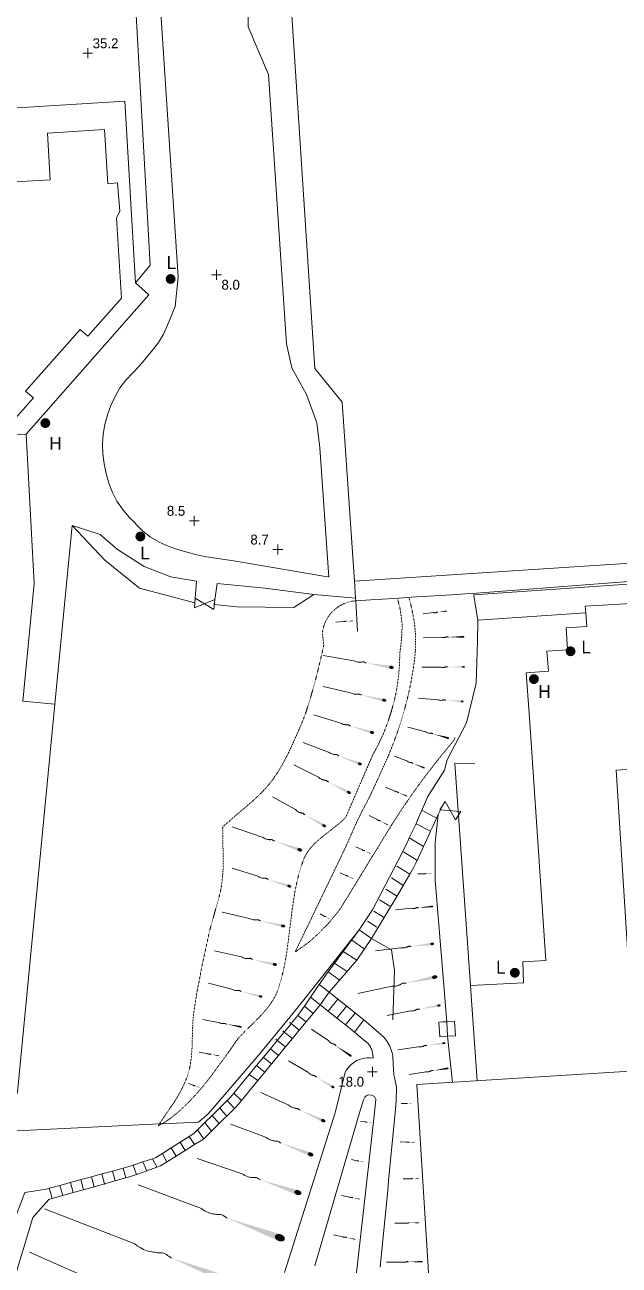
# Model space of a CAD drawing. Header units: millimetres. Extents: x 833924389 to 835767163, y 817400000 to 818811854.
# Drawn here: x 835443568 to 835503662, y 818084582 to 818209986 of the extents above; entities that cross this region are included whole.
import ezdxf
from ezdxf.enums import TextEntityAlignment as Align

# ---------------------------------------------------------------- set-up
doc = ezdxf.new("R2010")
doc.units = ezdxf.units.MM
doc.header["$LTSCALE"] = 10
doc.header["$MEASUREMENT"] = 0
doc.linetypes.add('11nw24d$1$DGN Style 5', pattern=[1.174922, 0.503538, -0.671384])
doc.layers.add('01_Base_Plan', color=5, linetype='Continuous', lineweight=5)
doc.styles.add('11nw24d$0$Style-WORKING', font='WORKING.shx')
doc.styles.add('11nw24d$1$Style-ENGINEERING', font='ENGINEERING.shx')

# ---------------------------------------------------------------- blocks, each defined once
blk = doc.blocks.new('11nw24d$0$SPOTHT')
at = {"layer": '01_Base_Plan', "linetype": 'Continuous', "lineweight": 13}
for p, q in [((-0.5, 0), (0.5, 0)), ((0, -0.5), (0, 0.5))]:
    blk.add_line(p, q, dxfattribs=at)
blk = doc.blocks.new('11nw24d$0$UTILP')
at = {"layer": '01_Base_Plan', "linetype": 'Continuous', "lineweight": 13}
h = blk.add_hatch(color=256, dxfattribs=at)
edge = h.paths.add_edge_path()
edge.add_arc((0, 0), 0.5, 0, 360)

msp = doc.modelspace()

# ---------------------------------------------------------------- hatches: boundary and pattern name
at = {"layer": '01_Base_Plan', "linetype": 'Continuous'}
h = msp.add_hatch(color=256, dxfattribs=at)
edge = h.paths.add_edge_path()
edge.add_arc((835445645, 818169721), 500, 0, 360)
h = msp.add_hatch(color=256, dxfattribs=at)
edge = h.paths.add_edge_path()
edge.add_ellipse((835486197, 818150699), major_axis=(-79.7, -9), ratio=0.6833333, start_angle=0, end_angle=360)
h = msp.add_hatch(color=256, dxfattribs=at)
edge = h.paths.add_edge_path()
edge.add_ellipse((835476729, 818149721), major_axis=(-58.3, -3.9), ratio=0.6833333, start_angle=0, end_angle=360)
h = msp.add_hatch(color=256, dxfattribs=at)
edge = h.paths.add_edge_path()
edge.add_ellipse((835487882, 818148106), major_axis=(-136, -2), ratio=0.6833333, start_angle=0, end_angle=360)
h = msp.add_hatch(color=256, dxfattribs=at)
edge = h.paths.add_edge_path()
edge.add_ellipse((835480636, 818145021), major_axis=(-234, 41), ratio=0.6833333, start_angle=0, end_angle=360)
h = msp.add_hatch(color=256, dxfattribs=at)
edge = h.paths.add_edge_path()
edge.add_ellipse((835487919, 818145074), major_axis=(-143, -2), ratio=0.6833333, start_angle=0, end_angle=360)
h = msp.add_hatch(color=256, dxfattribs=at)
edge = h.paths.add_edge_path()
edge.add_arc((835495043, 818143838), 500, 0, 360)
h = msp.add_hatch(color=256, dxfattribs=at)
edge = h.paths.add_edge_path()
edge.add_ellipse((835479901, 818141698), major_axis=(-210, 47), ratio=0.6833333, start_angle=0, end_angle=360)
h = msp.add_hatch(color=256, dxfattribs=at)
edge = h.paths.add_edge_path()
edge.add_ellipse((835487788, 818141574), major_axis=(-150, 11), ratio=0.6833333, start_angle=0, end_angle=360)
h = msp.add_hatch(color=256, dxfattribs=at)
edge = h.paths.add_edge_path()
edge.add_ellipse((835478672, 818138439), major_axis=(-200, 61), ratio=0.6833333, start_angle=0, end_angle=360)
h = msp.add_hatch(color=256, dxfattribs=at)
edge = h.paths.add_edge_path()
edge.add_ellipse((835486331, 818137887), major_axis=(-137, 37), ratio=0.6833333, start_angle=0, end_angle=360)
h = msp.add_hatch(color=256, dxfattribs=at)
edge = h.paths.add_edge_path()
edge.add_ellipse((835477440, 818135267), major_axis=(-195, 73), ratio=0.6833333, start_angle=0, end_angle=360)
h = msp.add_hatch(color=256, dxfattribs=at)
edge = h.paths.add_edge_path()
edge.add_ellipse((835483902, 818134880), major_axis=(-101, 40), ratio=0.6833333, start_angle=0, end_angle=360)
h = msp.add_hatch(color=256, dxfattribs=at)
edge = h.paths.add_edge_path()
edge.add_ellipse((835476339, 818132370), major_axis=(-189, 95), ratio=0.6833333, start_angle=0, end_angle=360)
h = msp.add_hatch(color=256, dxfattribs=at)
edge = h.paths.add_edge_path()
edge.add_ellipse((835482164, 818132019), major_axis=(-72.1, 30.7), ratio=0.6833333, start_angle=0, end_angle=360)
h = msp.add_hatch(color=256, dxfattribs=at)
edge = h.paths.add_edge_path()
edge.add_ellipse((835473830, 818129014), major_axis=(-178, 100), ratio=0.6833333, start_angle=0, end_angle=360)
h = msp.add_hatch(color=256, dxfattribs=at)
edge = h.paths.add_edge_path()
edge.add_ellipse((835480225, 818129122), major_axis=(-62.5, 31.2), ratio=0.6833333, start_angle=0, end_angle=360)
h = msp.add_hatch(color=256, dxfattribs=at)
edge = h.paths.add_edge_path()
edge.add_ellipse((835471360, 818126577), major_axis=(-232, 79), ratio=0.6833333, start_angle=0, end_angle=360)
h = msp.add_hatch(color=256, dxfattribs=at)
edge = h.paths.add_edge_path()
edge.add_ellipse((835478497, 818126205), major_axis=(-49.1, 23), ratio=0.6833333, start_angle=0, end_angle=360)
h = msp.add_hatch(color=256, dxfattribs=at)
edge = h.paths.add_edge_path()
edge.add_ellipse((835484637, 818124181), major_axis=(-44.9, -1.5), ratio=0.6833333, start_angle=0, end_angle=360)
h = msp.add_hatch(color=256, dxfattribs=at)
edge = h.paths.add_edge_path()
edge.add_ellipse((835470307, 818122902), major_axis=(-196, 62), ratio=0.6833333, start_angle=0, end_angle=360)
h = msp.add_hatch(color=256, dxfattribs=at)
edge = h.paths.add_edge_path()
edge.add_ellipse((835476750, 818123671), major_axis=(-43.7, 20), ratio=0.6833333, start_angle=0, end_angle=360)
h = msp.add_hatch(color=256, dxfattribs=at)
edge = h.paths.add_edge_path()
edge.add_ellipse((835484737, 818120843), major_axis=(-125, -11), ratio=0.6833333, start_angle=0, end_angle=360)
h = msp.add_hatch(color=256, dxfattribs=at)
edge = h.paths.add_edge_path()
edge.add_ellipse((835469685, 818118877), major_axis=(-210, 47), ratio=0.6833333, start_angle=0, end_angle=360)
h = msp.add_hatch(color=256, dxfattribs=at)
edge = h.paths.add_edge_path()
edge.add_ellipse((835474373, 818119600), major_axis=(-32.5, 17.5), ratio=0.6833333, start_angle=0, end_angle=360)
h = msp.add_hatch(color=256, dxfattribs=at)
edge = h.paths.add_edge_path()
edge.add_ellipse((835484759, 818117066), major_axis=(-195, -24), ratio=0.6833333, start_angle=0, end_angle=360)
h = msp.add_hatch(color=256, dxfattribs=at)
edge = h.paths.add_edge_path()
edge.add_ellipse((835468847, 818114985), major_axis=(-207, 47), ratio=0.6833333, start_angle=0, end_angle=360)
h = msp.add_hatch(color=256, dxfattribs=at)
edge = h.paths.add_edge_path()
edge.add_ellipse((835485004, 818113709), major_axis=(-263, -56), ratio=0.6833333, start_angle=0, end_angle=360)
h = msp.add_hatch(color=256, dxfattribs=at)
edge = h.paths.add_edge_path()
edge.add_ellipse((835467415, 818111755), major_axis=(-179, 46), ratio=0.6833333, start_angle=0, end_angle=360)
h = msp.add_hatch(color=256, dxfattribs=at)
edge = h.paths.add_edge_path()
edge.add_ellipse((835485440, 818110842), major_axis=(-178, -34), ratio=0.6833333, start_angle=0, end_angle=360)
h = msp.add_hatch(color=256, dxfattribs=at)
edge = h.paths.add_edge_path()
edge.add_ellipse((835465386, 818108683), major_axis=(-130, 25), ratio=0.6833333, start_angle=0, end_angle=360)
h = msp.add_hatch(color=256, dxfattribs=at)
edge = h.paths.add_edge_path()
edge.add_ellipse((835485939, 818107031), major_axis=(-158, -23), ratio=0.6833333, start_angle=0, end_angle=360)
h = msp.add_hatch(color=256, dxfattribs=at)
edge = h.paths.add_edge_path()
edge.add_ellipse((835463141, 818105761), major_axis=(-66.5, 12.1), ratio=0.6833333, start_angle=0, end_angle=360)
h = msp.add_hatch(color=256, dxfattribs=at)
edge = h.paths.add_edge_path()
edge.add_ellipse((835476471, 818105785), major_axis=(-133, 90), ratio=0.6833333, start_angle=0, end_angle=360)
h = msp.add_hatch(color=256, dxfattribs=at)
edge = h.paths.add_edge_path()
edge.add_ellipse((835486298, 818104476), major_axis=(-131, -21), ratio=0.6833333, start_angle=0, end_angle=360)
h = msp.add_hatch(color=256, dxfattribs=at)
edge = h.paths.add_edge_path()
edge.add_ellipse((835461170, 818102563), major_axis=(-35.6, 13), ratio=0.6833333, start_angle=0, end_angle=360)
h = msp.add_hatch(color=256, dxfattribs=at)
edge = h.paths.add_edge_path()
edge.add_ellipse((835474706, 818102597), major_axis=(-152, 90), ratio=0.6833333, start_angle=0, end_angle=360)
h = msp.add_hatch(color=256, dxfattribs=at)
edge = h.paths.add_edge_path()
edge.add_ellipse((835482652, 818100938), major_axis=(-35.1, 0), ratio=0.6833333, start_angle=0, end_angle=360)
h = msp.add_hatch(color=256, dxfattribs=at)
edge = h.paths.add_edge_path()
edge.add_ellipse((835473733, 818099189), major_axis=(-214, 97), ratio=0.6833333, start_angle=0, end_angle=360)
h = msp.add_hatch(color=256, dxfattribs=at)
edge = h.paths.add_edge_path()
edge.add_ellipse((835478589, 818099003), major_axis=(-36.2, 3.5), ratio=0.6833333, start_angle=0, end_angle=360)
h = msp.add_hatch(color=256, dxfattribs=at)
edge = h.paths.add_edge_path()
edge.add_ellipse((835482951, 818097002), major_axis=(-48.9, 1.7), ratio=0.6833333, start_angle=0, end_angle=360)
h = msp.add_hatch(color=256, dxfattribs=at)
edge = h.paths.add_edge_path()
edge.add_ellipse((835472459, 818095781), major_axis=(-273, 104), ratio=0.6833333, start_angle=0, end_angle=360)
h = msp.add_hatch(color=256, dxfattribs=at)
edge = h.paths.add_edge_path()
edge.add_ellipse((835477773, 818095009), major_axis=(-39.5, 8.6), ratio=0.6833333, start_angle=0, end_angle=360)
h = msp.add_hatch(color=256, dxfattribs=at)
edge = h.paths.add_edge_path()
edge.add_ellipse((835483364, 818093333), major_axis=(-52.3, -0.5), ratio=0.6833333, start_angle=0, end_angle=360)
h = msp.add_hatch(color=256, dxfattribs=at)
edge = h.paths.add_edge_path()
edge.add_ellipse((835471173, 818091922), major_axis=(-345, 117), ratio=0.6833333, start_angle=0, end_angle=360)
h = msp.add_hatch(color=256, dxfattribs=at)
edge = h.paths.add_edge_path()
edge.add_ellipse((835477377, 818091262), major_axis=(-60.4, 12.4), ratio=0.6833333, start_angle=0, end_angle=360)
h = msp.add_hatch(color=256, dxfattribs=at)
edge = h.paths.add_edge_path()
edge.add_ellipse((835483356, 818088873), major_axis=(-81.1, -1.8), ratio=0.6833333, start_angle=0, end_angle=360)
h = msp.add_hatch(color=256, dxfattribs=at)
edge = h.paths.add_edge_path()
edge.add_ellipse((835469361, 818087357), major_axis=(-487, 181), ratio=0.6833333, start_angle=0, end_angle=360)
h = msp.add_hatch(color=256, dxfattribs=at)
edge = h.paths.add_edge_path()
edge.add_ellipse((835476927, 818087203), major_axis=(-72.9, 15.6), ratio=0.6833333, start_angle=0, end_angle=360)
h = msp.add_hatch(color=256, dxfattribs=at)
edge = h.paths.add_edge_path()
edge.add_ellipse((835483692, 818084936), major_axis=(-120, -2), ratio=0.6833333, start_angle=0, end_angle=360)

# ---------------------------------------------------------------- linework, layer by layer
for p, q in [((835446602, 818141289), (835448371, 818159380)), ((835522444, 818155036), (835488810, 818152505)), ((835477020, 818151750), (835477211, 818148650)), ((835484900, 818150553), (835483851, 818150434)), ((835489369, 818149785), (835500277, 818150530)), ((835475781, 818149658), (835475014, 818149607)), ((835485664, 818148069), (835483870, 818148039)), ((835476820, 818145691), (835473735, 818146231)), ((835485589, 818145050), (835483705, 818145029)), ((835476486, 818142463), (835473725, 818143080)), ((835485339, 818141754), (835483359, 818141899)), ((835475414, 818139428), (835472781, 818140227)), ((835484098, 818138494), (835482293, 818138984)), ((835474272, 818136459), (835471710, 818137421)), ((835473261, 818133921), (835470773, 818135175)), ((835482262, 818135532), (835480936, 818136059)), ((835480991, 818132519), (835480042, 818132922)), ((835470940, 818130637), (835468604, 818131949)), ((835485176, 818129771), (835483703, 818130573)), ((835467580, 818127866), (835464525, 818128907)), ((835479208, 818129631), (835478386, 818130042)), ((835483119, 818129220), (835484585, 818128458)), ((835482437, 818127772), (835483881, 818126916)), ((835477698, 818126580), (835477052, 818126883)), ((835481842, 818126373), (835483205, 818125514)), ((835467117, 818123914), (835464537, 818124731)), ((835476038, 818123996), (835475463, 818124260)), ((835483907, 818124156), (835483316, 818124136)), ((835480630, 818123747), (835481792, 818122990)), ((835479419, 818121526), (835480479, 818120869)), ((835480075, 818122586), (835481135, 818121930)), ((835466270, 818119642), (835463509, 818120259)), ((835478863, 818120364), (835479822, 818119759)), ((835482705, 818120662), (835481062, 818120516)), ((835473844, 818119884), (835473417, 818120115)), ((835478207, 818119355), (835479166, 818118749)), ((835477367, 818118496), (835478629, 818117605)), ((835465477, 818115750), (835462752, 818116367)), ((835476635, 818117441), (835477888, 818116561)), ((835481591, 818116676), (835479031, 818116360)), ((835476087, 818114310), (835474894, 818115132)), ((835477133, 818115435), (835475755, 818116286)), ((835474223, 818114252), (835475363, 818113429)), ((835464494, 818112497), (835462133, 818113097)), ((835473341, 818112969), (835474338, 818112186)), ((835480717, 818112797), (835477252, 818112058)), ((835473426, 818110895), (835472452, 818111676)), ((835474338, 818112186), (835473426, 818110895)), ((835475221, 818111475), (835474234, 818110256)), ((835471830, 818110772), (835472716, 818110034)), ((835473426, 818110895), (835474234, 818110256)), ((835474234, 818110256), (835474222, 818110241)), ((835474234, 818110256), (835475108, 818109565)), ((835476087, 818110773), (835475108, 818109565)), ((835482550, 818110288), (835480214, 818109840)), ((835463274, 818109088), (835461567, 818109415)), ((835471170, 818109812), (835472017, 818109185)), ((835475108, 818109565), (835475099, 818109554)), ((835475108, 818109565), (835475982, 818108873)), ((835475982, 818108873), (835475976, 818108866)), ((835476953, 818110072), (835475982, 818108873)), ((835474312, 818107251), (835472566, 818108435)), ((835468394, 818106455), (835469220, 818105792)), ((835483366, 818106661), (835481286, 818106362)), ((835462060, 818105958), (835461185, 818106117)), ((835467684, 818105572), (835468521, 818104943)), ((835472238, 818104063), (835470243, 818105248)), ((835478800, 818105510), (835478717, 818106087)), ((835464704, 818101980), (835466239, 818103846)), ((835484162, 818104139), (835482436, 818103867)), ((835460591, 818102775), (835460122, 818102946)), ((835465473, 818101245), (835467119, 818103242)), ((835464704, 818101980), (835465473, 818101245)), ((835470254, 818100767), (835467442, 818102043)), ((835464018, 818101223), (835464779, 818100440)), ((835482081, 818100938), (835481619, 818100938)), ((835462506, 818099723), (835463209, 818098893)), ((835468009, 818097481), (835464412, 818098854)), ((835477999, 818099060), (835477522, 818099105)), ((835460194, 818097600), (835460726, 818096768)), ((835458352, 818096434), (835458861, 818095604)), ((835459281, 818097023), (835459794, 818096186)), ((835482156, 818097030), (835481512, 818097053)), ((835465549, 818093825), (835461003, 818095362)), ((835477131, 818095148), (835476611, 818095261)), ((835452425, 818094101), (835452696, 818093110)), ((835453513, 818094398), (835453781, 818093416)), ((835455507, 818095023), (835455900, 818094124)), ((835447101, 818092649), (835447396, 818091616)), ((835449245, 818093234), (835449517, 818092214)), ((835461432, 818090312), (835455022, 818092699)), ((835482513, 818093326), (835481825, 818093320)), ((835446037, 818092358), (835446345, 818091319)), ((835476394, 818091465), (835475600, 818091629)), ((835454689, 818086741), (835445571, 818090281)), ((835482036, 818088845), (835480968, 818088822)), ((835475741, 818087458), (835474782, 818087663)), ((835451813, 818082473), (835444031, 818085913)), ((835481731, 818084904), (835480146, 818084879))]:
    msp.add_line(p, q, dxfattribs=at)
at = {"layer": '01_Base_Plan', "linetype": '11nw24d$1$DGN Style 5'}
msp.add_line((835481531, 818150840), (835481272, 818151928), dxfattribs=at)
at = {"layer": '01_Base_Plan', "linetype": 'Continuous', "flags": 128}
for points in [[(835474305, 818154148), (835473405, 818167220), (835473108, 818169754), (835472041, 818172597), (835470575, 818175291), (835470028, 818177745), (835468213, 818204955), (835466150, 818209773), (835466181, 818215331), (835466276, 818217831), (835466316, 818221110), (835466518, 818223538), (835467075, 818225462), (835467481, 818226384), (835467982, 818227261), (835468648, 818227983), (835469466, 818228579), (835470355, 818229056), (835471293, 818229373), (835472841, 818229703), (835477100, 818230000)], [(835476898, 818153740), (835522359, 818156689), (835524531, 818156830), (835521751, 818204172), (835521750, 818204189), (835545961, 818205789), (835544727, 818223656), (835544727, 818223666), (835541035, 818223425), (835541021, 818223467), (835540988, 818224032), (835540699, 818228881), (835539828, 818229561), (835538571, 818229478)], [(835476337, 818225402), (835474160, 818225260), (835473422, 818224430), (835473840, 818218990), (835470051, 818218740), (835472891, 818175250), (835475660, 818171830), (835476898, 818153740)], [(835400048, 818085563), (835400078, 818085561), (835437623, 818087938), (835438664, 818090775), (835442814, 818102087), (835446602, 818141289), (835443367, 818141593), (835444508, 818153486), (835443696, 818168612), (835456099, 818182696), (835454765, 818183895), (835456225, 818185669), (835454339, 818219443)], [(835474297, 818154166), (835473773, 818154247), (835464901, 818155759), (835461932, 818156210), (835460955, 818156412), (835459020, 818156949), (835458075, 818157283), (835457161, 818157675), (835456292, 818158176), (835455493, 818158792), (835454088, 818160226), (835453445, 818161007), (835452885, 818161832), (835452430, 818162710), (835452063, 818163648), (835451779, 818164622), (835451575, 818165604), (835451451, 818166594), (835451418, 818167606), (835451485, 818168614), (835451660, 818169590), (835451930, 818170554), (835452281, 818171504), (835452703, 818172422), (835453187, 818173289), (835453792, 818174074), (835455182, 818175536), (835456471, 818177075), (835457075, 818177873), (835457592, 818178721), (835458010, 818179626), (835458754, 818181491), (835459069, 818184475), (835457320, 818211189)], [(835437342, 818201252), (835453688, 818202250), (835454765, 818183895), (835456099, 818182696), (835443696, 818168612), (835427570, 818167674)], [(835441582, 818169026), (835444434, 818172285), (835443647, 818172945), (835449155, 818179183), (835449923, 818178502), (835453336, 818182361), (835452835, 818190450), (835453173, 818191158), (835452940, 818193996), (835451975, 818193893), (835451608, 818199389), (835445847, 818199018)], [(835445847, 818199018), (835446147, 818194314), (835441446, 818194036)], [(835541808, 818170781), (835542128, 818161521), (835544813, 818161614), (835544821, 818161385), (835545083, 818153808), (835500229, 818151206), (835500277, 818150530)], [(835448371, 818159380), (835451660, 818155866), (835455159, 818153029), (835460750, 818151536)], [(835448371, 818159380), (835451198, 818158453), (835452947, 818156953), (835455622, 818155204), (835458346, 818154179), (835460918, 818153739), (835460750, 818151536)], [(835488960, 818152277), (835488956, 818152353), (835522491, 818154674)], [(835462729, 818151373), (835463015, 818153510), (835467834, 818153015), (835472773, 818152391)], [(835476892, 818153767), (835476985, 818152020), (835476985, 818152018), (835477020, 818151750), (835478551, 818151848), (835479729, 818151923), (835481430, 818152032), (835482623, 818152108), (835486699, 818152369), (835488121, 818152460), (835488810, 818152505)], [(835462729, 818151373), (835464998, 818151134), (835470764, 818151064), (835472773, 818152391), (835476985, 818152018), (835476987, 818152018)], [(835483119, 818129220), (835483274, 818129580), (835484308, 818131965), (835485985, 818134640), (835486283, 818135670), (835488217, 818139417), (835489198, 818143425), (835489346, 818147625), (835489383, 818149753), (835488960, 818152277)], [(835485325, 818150601), (835485308, 818150603), (835485292, 818150605), (835485276, 818150607), (835485259, 818150608), (835485243, 818150610), (835485227, 818150610), (835485211, 818150605), (835485196, 818150597), (835485181, 818150589), (835485165, 818150583), (835485150, 818150577), (835485134, 818150572), (835485119, 818150566), (835485103, 818150561), (835485088, 818150555), (835485051, 818150546), (835485011, 818150543), (835484971, 818150543), (835484932, 818150547), (835484900, 818150553)], [(835488596, 818112847), (835488630, 818112849), (835493972, 818113116), (835493918, 818115266), (835496230, 818115374), (835494580, 818139920), (835494258, 818144459), (835496520, 818144627), (835496352, 818146658), (835498434, 818146799), (835498293, 818149033), (835500375, 818149148), (835500277, 818150530)], [(835476092, 818149679), (835476080, 818149681), (835476068, 818149683), (835476056, 818149685), (835476044, 818149687), (835476033, 818149688), (835476021, 818149688), (835476009, 818149685), (835475998, 818149681), (835475987, 818149675), (835475975, 818149671), (835475964, 818149667), (835475952, 818149664), (835475941, 818149660), (835475929, 818149657), (835475918, 818149654), (835475891, 818149648), (835475862, 818149647), (835475832, 818149649), (835475805, 818149653), (835475781, 818149658)], [(835486390, 818148081), (835486363, 818148087), (835486336, 818148093), (835486308, 818148099), (835486281, 818148105), (835486254, 818148110), (835486226, 818148112), (835486199, 818148106), (835486172, 818148096), (835486145, 818148085), (835486118, 818148076), (835486091, 818148070), (835486064, 818148063), (835486036, 818148056), (835486009, 818148049), (835485982, 818148042), (835485919, 818148033), (835485851, 818148034), (835485782, 818148041), (835485718, 818148054), (835485664, 818148069)], [(835478070, 818145472), (835478025, 818145491), (835477980, 818145510), (835477935, 818145529), (835477890, 818145548), (835477845, 818145567), (835477799, 818145579), (835477750, 818145578), (835477701, 818145570), (835477651, 818145560), (835477601, 818145554), (835477552, 818145551), (835477504, 818145548), (835477455, 818145546), (835477406, 818145543), (835477357, 818145540), (835477246, 818145545), (835477129, 818145569), (835477014, 818145604), (835476908, 818145647), (835476820, 818145691)], [(835486352, 818145058), (835486324, 818145064), (835486295, 818145071), (835486266, 818145077), (835486237, 818145083), (835486209, 818145090), (835486180, 818145091), (835486152, 818145085), (835486123, 818145075), (835486095, 818145064), (835486066, 818145055), (835486037, 818145048), (835486009, 818145041), (835485980, 818145034), (835485952, 818145027), (835485923, 818145020), (835485857, 818145011), (835485785, 818145011), (835485713, 818145020), (835485646, 818145033), (835485589, 818145050)], [(835477605, 818142212), (835477565, 818142231), (835477525, 818142251), (835477485, 818142270), (835477446, 818142289), (835477406, 818142308), (835477364, 818142320), (835477321, 818142321), (835477275, 818142316), (835477230, 818142310), (835477185, 818142306), (835477141, 818142306), (835477097, 818142305), (835477053, 818142305), (835477008, 818142305), (835476964, 818142304), (835476864, 818142313), (835476760, 818142339), (835476657, 818142376), (835476564, 818142419), (835476486, 818142463)], [(835486142, 818141695), (835486112, 818141704), (835486082, 818141713), (835486053, 818141723), (835486023, 818141732), (835485994, 818141741), (835485964, 818141745), (835485933, 818141742), (835485902, 818141733), (835485871, 818141724), (835485841, 818141717), (835485810, 818141712), (835485779, 818141707), (835485749, 818141703), (835485718, 818141698), (835485688, 818141693), (835485617, 818141689), (835485542, 818141696), (835485467, 818141712), (835485398, 818141732), (835485339, 818141754)], [(835476482, 818139104), (835476445, 818139126), (835476407, 818139147), (835476370, 818139169), (835476333, 818139190), (835476296, 818139212), (835476257, 818139227), (835476214, 818139231), (835476170, 818139229), (835476125, 818139226), (835476082, 818139226), (835476039, 818139229), (835475996, 818139231), (835475953, 818139234), (835475910, 818139237), (835475867, 818139240), (835475771, 818139256), (835475671, 818139289), (835475575, 818139332), (835475487, 818139381), (835475414, 818139428)], [(835484830, 818138295), (835484804, 818138309), (835484778, 818138323), (835484752, 818138336), (835484727, 818138350), (835484701, 818138364), (835484674, 818138373), (835484645, 818138375), (835484615, 818138373), (835484585, 818138370), (835484555, 818138369), (835484526, 818138370), (835484497, 818138371), (835484468, 818138373), (835484438, 818138374), (835484409, 818138375), (835484344, 818138384), (835484275, 818138404), (835484209, 818138432), (835484148, 818138463), (835484098, 818138494)], [(835475309, 818136068), (835475274, 818136092), (835475238, 818136116), (835475203, 818136140), (835475167, 818136163), (835475132, 818136187), (835475094, 818136204), (835475052, 818136211), (835475008, 818136212), (835474964, 818136212), (835474920, 818136215), (835474878, 818136220), (835474836, 818136226), (835474793, 818136231), (835474751, 818136237), (835474709, 818136243), (835474614, 818136265), (835474517, 818136304), (835474424, 818136353), (835474340, 818136407), (835474272, 818136459)], [(835507613, 818137080), (835505465, 818136969), (835505633, 818134762), (835503348, 818134619), (835504547, 818116014), (835506707, 818116180), (835506848, 818113922), (835511063, 818114154), (835510051, 818131617), (835523277, 818132458)], [(835482799, 818135319), (835482781, 818135331), (835482763, 818135344), (835482744, 818135357), (835482726, 818135369), (835482708, 818135382), (835482688, 818135392), (835482666, 818135396), (835482643, 818135397), (835482620, 818135397), (835482598, 818135399), (835482576, 818135402), (835482554, 818135405), (835482532, 818135409), (835482510, 818135412), (835482488, 818135415), (835482439, 818135428), (835482388, 818135449), (835482340, 818135476), (835482297, 818135504), (835482262, 818135532)], [(835489051, 818135340), (835487039, 818135301), (835487379, 818130507), (835487412, 818130032), (835488630, 818112849), (835488701, 818111852), (835489313, 818103225)], [(835474270, 818133413), (835474236, 818133441), (835474203, 818133469), (835474170, 818133497), (835474136, 818133525), (835474103, 818133553), (835474066, 818133574), (835474025, 818133586), (835473980, 818133592), (835473935, 818133596), (835473892, 818133604), (835473849, 818133614), (835473807, 818133624), (835473765, 818133635), (835473722, 818133645), (835473680, 818133655), (835473587, 818133688), (835473493, 818133738), (835473404, 818133798), (835473325, 818133861), (835473261, 818133921)], [(835481375, 818132355), (835481362, 818132365), (835481349, 818132374), (835481336, 818132384), (835481323, 818132393), (835481310, 818132403), (835481296, 818132410), (835481280, 818132413), (835481264, 818132414), (835481247, 818132415), (835481231, 818132417), (835481215, 818132419), (835481199, 818132422), (835481183, 818132425), (835481167, 818132428), (835481152, 818132430), (835481116, 818132440), (835481081, 818132457), (835481046, 818132477), (835481016, 818132498), (835480991, 818132519)], [(835467119, 818103242), (835467819, 818104091), (835468521, 818104943), (835469220, 818105792), (835469920, 818106641), (835470619, 818107489), (835471319, 818108338), (835472017, 818109185), (835472716, 818110034), (835473426, 818110895), (835474234, 818110256), (835475108, 818109565), (835475982, 818108873), (835476900, 818108147), (835477831, 818109393), (835474338, 818112186), (835477133, 818115435), (835478629, 818117605), (835481287, 818122031), (835482493, 818124104), (835482902, 818124807), (835483132, 818125302), (835483771, 818126678), (835483881, 818126916), (835484215, 818127635), (835484341, 818127915), (835484585, 818128458), (835484806, 818128947), (835485176, 818129771), (835485343, 818130142), (835485789, 818131027)], [(835471887, 818130106), (835471856, 818130134), (835471825, 818130162), (835471794, 818130190), (835471764, 818130218), (835471733, 818130247), (835471699, 818130269), (835471659, 818130282), (835471617, 818130290), (835471574, 818130296), (835471532, 818130305), (835471492, 818130317), (835471452, 818130328), (835471411, 818130340), (835471371, 818130352), (835471331, 818130363), (835471243, 818130399), (835471155, 818130451), (835471072, 818130512), (835470999, 818130577), (835470940, 818130637)], [(835486801, 818103066), (835486307, 818107720), (835486221, 818109199), (835485061, 818123516), (835485055, 818127282), (835485343, 818130142), (835485345, 818130157)], [(835441357, 818098110), (835457175, 818098863), (835457429, 818098875), (835461142, 818099052), (835462089, 818099881), (835462767, 818100667), (835467268, 818105884), (835470677, 818110038), (835472166, 818111920), (835477367, 818118496), (835478725, 818120522), (835481287, 818125413), (835481673, 818126206), (835482319, 818127529), (835482437, 818127772), (835482874, 818128668), (835483119, 818129220)], [(835479542, 818129464), (835479530, 818129473), (835479519, 818129482), (835479508, 818129492), (835479497, 818129501), (835479486, 818129510), (835479474, 818129517), (835479461, 818129521), (835479446, 818129523), (835479431, 818129524), (835479417, 818129527), (835479403, 818129530), (835479389, 818129533), (835479375, 818129537), (835479361, 818129540), (835479347, 818129543), (835479316, 818129554), (835479285, 818129570), (835479256, 818129590), (835479230, 818129611), (835479208, 818129631)], [(835468819, 818127444), (835468776, 818127471), (835468733, 818127497), (835468690, 818127524), (835468648, 818127551), (835468605, 818127577), (835468560, 818127596), (835468510, 818127603), (835468458, 818127603), (835468406, 818127601), (835468354, 818127602), (835468304, 818127607), (835468254, 818127612), (835468204, 818127617), (835468154, 818127622), (835468104, 818127627), (835467992, 818127650), (835467876, 818127692), (835467764, 818127747), (835467664, 818127807), (835467580, 818127866)], [(835477960, 818126457), (835477951, 818126464), (835477942, 818126471), (835477933, 818126478), (835477925, 818126485), (835477916, 818126492), (835477906, 818126497), (835477896, 818126500), (835477884, 818126501), (835477873, 818126502), (835477861, 818126503), (835477851, 818126506), (835477840, 818126508), (835477829, 818126510), (835477818, 818126513), (835477807, 818126515), (835477783, 818126523), (835477759, 818126535), (835477735, 818126549), (835477715, 818126565), (835477698, 818126580)], [(835468162, 818123583), (835468126, 818123604), (835468089, 818123626), (835468053, 818123647), (835468017, 818123669), (835467980, 818123691), (835467942, 818123706), (835467900, 818123710), (835467857, 818123709), (835467813, 818123707), (835467770, 818123707), (835467728, 818123710), (835467686, 818123713), (835467644, 818123717), (835467601, 818123720), (835467559, 818123723), (835467465, 818123740), (835467367, 818123774), (835467273, 818123818), (835467187, 818123866), (835467117, 818123914)], [(835476271, 818123890), (835476264, 818123896), (835476256, 818123902), (835476248, 818123908), (835476240, 818123914), (835476232, 818123920), (835476224, 818123925), (835476214, 818123927), (835476204, 818123928), (835476194, 818123928), (835476184, 818123930), (835476174, 818123932), (835476165, 818123934), (835476155, 818123936), (835476145, 818123938), (835476136, 818123940), (835476114, 818123946), (835476093, 818123957), (835476072, 818123970), (835476053, 818123983), (835476038, 818123996)], [(835481186, 818124908), (835482493, 818124104), (835482498, 818124101)], [(835484146, 818124165), (835484137, 818124166), (835484128, 818124168), (835484119, 818124170), (835484110, 818124172), (835484101, 818124173), (835484092, 818124174), (835484083, 818124172), (835484074, 818124168), (835484065, 818124165), (835484056, 818124161), (835484048, 818124159), (835484039, 818124157), (835484030, 818124154), (835484021, 818124152), (835484012, 818124149), (835483991, 818124146), (835483969, 818124146), (835483946, 818124148), (835483925, 818124152), (835483907, 818124156)], [(835483371, 818120722), (835483345, 818120725), (835483320, 818120729), (835483294, 818120732), (835483269, 818120736), (835483243, 818120740), (835483218, 818120739), (835483194, 818120732), (835483170, 818120721), (835483145, 818120709), (835483121, 818120699), (835483097, 818120691), (835483072, 818120683), (835483048, 818120675), (835483023, 818120667), (835482999, 818120659), (835482942, 818120647), (835482879, 818120642), (835482816, 818120645), (835482756, 818120652), (835482705, 818120662)], [(835467389, 818119391), (835467349, 818119410), (835467309, 818119430), (835467269, 818119449), (835467230, 818119468), (835467190, 818119487), (835467148, 818119499), (835467105, 818119500), (835467059, 818119495), (835467014, 818119489), (835466969, 818119485), (835466925, 818119485), (835466881, 818119484), (835466837, 818119484), (835466792, 818119484), (835466748, 818119483), (835466648, 818119492), (835466544, 818119518), (835466441, 818119555), (835466348, 818119598), (835466270, 818119642)], [(835474018, 818119791), (835474012, 818119796), (835474006, 818119801), (835474001, 818119806), (835473995, 818119811), (835473989, 818119816), (835473983, 818119820), (835473976, 818119822), (835473968, 818119824), (835473960, 818119825), (835473953, 818119826), (835473945, 818119828), (835473938, 818119830), (835473931, 818119832), (835473923, 818119834), (835473916, 818119836), (835473900, 818119842), (835473884, 818119851), (835473869, 818119862), (835473855, 818119874), (835473844, 818119884)], [(835466239, 818103846), (835466497, 818104160), (835467000, 818104768), (835468394, 818106455), (835469096, 818107303), (835469097, 818107305), (835469796, 818108150), (835469797, 818108151), (835469798, 818108152), (835470498, 818108999), (835470499, 818109000), (835471170, 818109812), (835471830, 818110772), (835472452, 818111676), (835473341, 818112969), (835474223, 818114252), (835477367, 818118496)], [(835478629, 818117605), (835480645, 818116476), (835480956, 818114371), (835480762, 818109385)], [(835482629, 818116804), (835482589, 818116808), (835482549, 818116813), (835482509, 818116817), (835482469, 818116821), (835482429, 818116825), (835482389, 818116823), (835482351, 818116811), (835482314, 818116792), (835482277, 818116773), (835482240, 818116756), (835482202, 818116742), (835482164, 818116728), (835482126, 818116714), (835482088, 818116700), (835482051, 818116687), (835481962, 818116664), (835481864, 818116654), (835481765, 818116654), (835481671, 818116663), (835481591, 818116676)], [(835466581, 818115500), (835466542, 818115519), (835466503, 818115538), (835466463, 818115557), (835466424, 818115576), (835466385, 818115595), (835466344, 818115607), (835466301, 818115608), (835466256, 818115603), (835466211, 818115597), (835466167, 818115593), (835466123, 818115593), (835466080, 818115593), (835466036, 818115593), (835465993, 818115592), (835465949, 818115592), (835465850, 818115601), (835465747, 818115627), (835465646, 818115664), (835465554, 818115707), (835465477, 818115750)], [(835482121, 818113096), (835482066, 818113097), (835482011, 818113098), (835481955, 818113099), (835481900, 818113100), (835481845, 818113101), (835481791, 818113094), (835481741, 818113072), (835481692, 818113043), (835481644, 818113011), (835481594, 818112984), (835481544, 818112960), (835481494, 818112937), (835481444, 818112913), (835481394, 818112890), (835481344, 818112866), (835481226, 818112825), (835481093, 818112799), (835480957, 818112788), (835480828, 818112788), (835480717, 818112797)], [(835465451, 818112254), (835465417, 818112272), (835465384, 818112289), (835465350, 818112307), (835465316, 818112324), (835465282, 818112342), (835465247, 818112353), (835465209, 818112355), (835465170, 818112352), (835465131, 818112348), (835465092, 818112346), (835465054, 818112346), (835465016, 818112347), (835464978, 818112348), (835464940, 818112349), (835464902, 818112349), (835464817, 818112360), (835464727, 818112385), (835464640, 818112419), (835464560, 818112458), (835464494, 818112497)], [(835474338, 818112186), (835477831, 818109393), (835479571, 818107896), (835479646, 818107830), (835479719, 818107761), (835479790, 818107691), (835479859, 818107619), (835479926, 818107544), (835479991, 818107468), (835480053, 818107390), (835480114, 818107311), (835480172, 818107229), (835480228, 818107147), (835480282, 818107062), (835480333, 818106976), (835480382, 818106889), (835480428, 818106800), (835480472, 818106711), (835480513, 818106619), (835480552, 818106527), (835480588, 818106434), (835480621, 818106340), (835480652, 818106245), (835480680, 818106149), (835480705, 818106052), (835480728, 818105955), (835480767, 818105750), (835480806, 818104900), (835480875, 818103831), (835480954, 818103547)], [(835483496, 818110470), (835483459, 818110471), (835483422, 818110473), (835483385, 818110474), (835483348, 818110476), (835483311, 818110477), (835483275, 818110473), (835483241, 818110459), (835483208, 818110440), (835483175, 818110419), (835483141, 818110402), (835483108, 818110386), (835483074, 818110371), (835483040, 818110356), (835483006, 818110341), (835482972, 818110326), (835482892, 818110300), (835482802, 818110285), (835482711, 818110279), (835482624, 818110281), (835482550, 818110288)], [(835463966, 818108955), (835463942, 818108966), (835463917, 818108977), (835463892, 818108988), (835463867, 818108999), (835463842, 818109010), (835463817, 818109017), (835463790, 818109017), (835463762, 818109013), (835463734, 818109008), (835463707, 818109005), (835463680, 818109004), (835463653, 818109003), (835463625, 818109002), (835463598, 818109001), (835463571, 818109000), (835463510, 818109003), (835463445, 818109017), (835463381, 818109038), (835463323, 818109063), (835463274, 818109088)], [(835470497, 818108998), (835470333, 818109134), (835470499, 818109000), (835470499, 818109000), (835471319, 818108338)], [(835475982, 818108873), (835476900, 818108147), (835477966, 818107240), (835478047, 818107182), (835478124, 818107118), (835478198, 818107051), (835478268, 818106980), (835478335, 818106905), (835478397, 818106827), (835478455, 818106745), (835478508, 818106660), (835478557, 818106573), (835478600, 818106483), (835478639, 818106391), (835478673, 818106297), (835478702, 818106201), (835478729, 818106086)], [(835485459, 818109151), (835485781, 818109173), (835486221, 818109199), (835487017, 818109247), (835487105, 818107768), (835486307, 818107720), (835485541, 818107674), (835485443, 818109147)], [(835469796, 818108150), (835469796, 818108150), (835469641, 818108278), (835469798, 818108152), (835469798, 818108152), (835470619, 818107489)], [(835469095, 818107303), (835468949, 818107423), (835469097, 818107305), (835469097, 818107305), (835469920, 818106641)], [(835475019, 818106771), (835474997, 818106795), (835474974, 818106819), (835474952, 818106843), (835474930, 818106868), (835474907, 818106892), (835474882, 818106911), (835474852, 818106924), (835474819, 818106933), (835474786, 818106941), (835474754, 818106951), (835474723, 818106963), (835474692, 818106974), (835474662, 818106986), (835474631, 818106998), (835474600, 818107010), (835474533, 818107044), (835474468, 818107090), (835474407, 818107144), (835474354, 818107199), (835474312, 818107251)], [(835484209, 818106783), (835484176, 818106786), (835484144, 818106788), (835484111, 818106791), (835484078, 818106794), (835484046, 818106797), (835484014, 818106794), (835483983, 818106784), (835483953, 818106768), (835483923, 818106752), (835483893, 818106737), (835483862, 818106725), (835483832, 818106713), (835483801, 818106701), (835483771, 818106690), (835483740, 818106678), (835483668, 818106658), (835483589, 818106648), (835483508, 818106647), (835483432, 818106652), (835483366, 818106661)], [(835462414, 818105894), (835462401, 818105899), (835462389, 818105905), (835462376, 818105910), (835462363, 818105916), (835462350, 818105921), (835462337, 818105925), (835462323, 818105924), (835462309, 818105922), (835462295, 818105919), (835462281, 818105918), (835462267, 818105917), (835462253, 818105916), (835462239, 818105916), (835462226, 818105915), (835462212, 818105914), (835462180, 818105916), (835462147, 818105923), (835462114, 818105933), (835462085, 818105945), (835462060, 818105958)], [(835478800, 818105510), (835478793, 818105512), (835478496, 818105543), (835478195, 818105543), (835477898, 818105508), (835477606, 818105441), (835477414, 818105379), (835477141, 818105260), (835476965, 818105162), (835476797, 818105053), (835476563, 818104867), (835476418, 818104728), (835476281, 818104580), (835476106, 818104340), (835475953, 818104082), (835474988, 818100113), (835474952, 818100000), (835469820, 818083852)], [(835538168, 818106293), (835483195, 818102840), (835485527, 818065391)], [(835466239, 818103846), (835467037, 818103310), (835467119, 818103242)], [(835467000, 818104768), (835467729, 818104165), (835467819, 818104091)], [(835473047, 818103583), (835473021, 818103608), (835472995, 818103633), (835472968, 818103658), (835472942, 818103683), (835472916, 818103708), (835472887, 818103728), (835472853, 818103740), (835472817, 818103748), (835472780, 818103754), (835472744, 818103763), (835472709, 818103774), (835472675, 818103785), (835472640, 818103796), (835472606, 818103807), (835472571, 818103818), (835472496, 818103850), (835472421, 818103897), (835472350, 818103952), (835472288, 818104010), (835472238, 818104063)], [(835484862, 818104250), (835484835, 818104252), (835484808, 818104254), (835484780, 818104256), (835484753, 818104258), (835484726, 818104260), (835484700, 818104257), (835484674, 818104248), (835484649, 818104235), (835484625, 818104221), (835484600, 818104208), (835484574, 818104198), (835484549, 818104188), (835484524, 818104178), (835484499, 818104167), (835484473, 818104157), (835484414, 818104140), (835484348, 818104131), (835484281, 818104129), (835484217, 818104132), (835484162, 818104139)], [(835460781, 818102705), (835460774, 818102710), (835460768, 818102714), (835460761, 818102718), (835460755, 818102723), (835460748, 818102727), (835460741, 818102730), (835460734, 818102731), (835460726, 818102731), (835460718, 818102731), (835460710, 818102731), (835460702, 818102732), (835460694, 818102733), (835460686, 818102734), (835460679, 818102735), (835460671, 818102736), (835460654, 818102740), (835460636, 818102747), (835460619, 818102756), (835460604, 818102766), (835460591, 818102775)], [(835480954, 818103547), (835481141, 818102591), (835481129, 818101172), (835481015, 818100000), (835480350, 818093142), (835480254, 818092150), (835479501, 818084390)], [(835446037, 818092358), (835447101, 818092649), (835448184, 818092944), (835449245, 818093234), (835450306, 818093523), (835451368, 818093812), (835452425, 818094101), (835453513, 818094398), (835454204, 818094586), (835454529, 818094695), (835455507, 818095023), (835456476, 818095348), (835456818, 818095463), (835457482, 818095883), (835458352, 818096434), (835459281, 818097023), (835460194, 818097600), (835460669, 818097901), (835461032, 818098261), (835461773, 818098996), (835462506, 818099723), (835463271, 818100483), (835463418, 818100628), (835464018, 818101223), (835464364, 818101567), (835464704, 818101980)], [(835477421, 818100000), (835477801, 818101301), (835477930, 818101568), (835478078, 818101703), (835478356, 818101809), (835478652, 818101779), (835478906, 818101623), (835479063, 818101371), (835478909, 818100000), (835476992, 818082936)], [(835446345, 818091319), (835447396, 818091616), (835448458, 818091915), (835449517, 818092214), (835450576, 818092512), (835450576, 818092512), (835451634, 818092811), (835451635, 818092811), (835452696, 818093110), (835453781, 818093416), (835454456, 818093606), (835454847, 818093746), (835455900, 818094124), (835456928, 818094494), (835457291, 818094624), (835457907, 818095009), (835458861, 818095604), (835459794, 818096186), (835460726, 818096768), (835461619, 818097326), (835462432, 818098127), (835462438, 818098133), (835463209, 818098893), (835463691, 818099368), (835463992, 818099664), (835464779, 818100440), (835464939, 818100597), (835465473, 818101245)], [(835463271, 818100483), (835463668, 818100032), (835463992, 818099664)], [(835471394, 818100250), (835471356, 818100280), (835471318, 818100309), (835471279, 818100338), (835471241, 818100368), (835471203, 818100397), (835471161, 818100419), (835471115, 818100430), (835471065, 818100435), (835471015, 818100438), (835470967, 818100444), (835470919, 818100454), (835470872, 818100463), (835470825, 818100472), (835470777, 818100482), (835470730, 818100491), (835470626, 818100523), (835470520, 818100574), (835470418, 818100637), (835470328, 818100704), (835470254, 818100767)], [(835482268, 818100938), (835482261, 818100939), (835482254, 818100941), (835482247, 818100943), (835482240, 818100944), (835482233, 818100946), (835482226, 818100946), (835482219, 818100945), (835482212, 818100942), (835482205, 818100940), (835482198, 818100938), (835482191, 818100936), (835482184, 818100934), (835482177, 818100933), (835482170, 818100931), (835482163, 818100929), (835482147, 818100927), (835482129, 818100928), (835482111, 818100930), (835482095, 818100933), (835482081, 818100938)], [(835461773, 818098996), (835462438, 818098133), (835462473, 818098086), (835462432, 818098127)], [(835472906, 818084500), (835472965, 818084736), (835477421, 818100000)], [(835478192, 818099041), (835478185, 818099044), (835478178, 818099046), (835478171, 818099049), (835478164, 818099051), (835478157, 818099053), (835478149, 818099054), (835478142, 818099054), (835478135, 818099052), (835478127, 818099050), (835478120, 818099048), (835478112, 818099047), (835478105, 818099046), (835478097, 818099045), (835478090, 818099044), (835478083, 818099043), (835478066, 818099043), (835478047, 818099045), (835478029, 818099049), (835478013, 818099054), (835477999, 818099060)], [(835461032, 818098261), (835461621, 818097407), (835461619, 818097326)], [(835469467, 818096924), (835469417, 818096958), (835469367, 818096991), (835469318, 818097025), (835469268, 818097059), (835469218, 818097092), (835469165, 818097117), (835469106, 818097127), (835469044, 818097129), (835468981, 818097129), (835468920, 818097133), (835468861, 818097141), (835468801, 818097149), (835468742, 818097157), (835468682, 818097165), (835468623, 818097173), (835468490, 818097205), (835468354, 818097261), (835468223, 818097331), (835468106, 818097407), (835468009, 818097481)], [(835482416, 818097021), (835482406, 818097024), (835482397, 818097026), (835482387, 818097029), (835482377, 818097032), (835482368, 818097034), (835482358, 818097035), (835482348, 818097034), (835482338, 818097031), (835482328, 818097027), (835482318, 818097024), (835482309, 818097023), (835482299, 818097021), (835482289, 818097019), (835482279, 818097017), (835482269, 818097015), (835482246, 818097013), (835482222, 818097014), (835482197, 818097018), (835482175, 818097024), (835482156, 818097030)], [(835456476, 818095348), (835456915, 818094530), (835456928, 818094494)], [(835457482, 818095883), (835457898, 818095025), (835457907, 818095009)], [(835477341, 818095103), (835477334, 818095106), (835477326, 818095110), (835477319, 818095113), (835477311, 818095117), (835477304, 818095120), (835477296, 818095123), (835477288, 818095123), (835477279, 818095122), (835477271, 818095120), (835477262, 818095120), (835477254, 818095120), (835477246, 818095120), (835477237, 818095119), (835477229, 818095119), (835477221, 818095119), (835477202, 818095121), (835477182, 818095126), (835477163, 818095132), (835477145, 818095140), (835477131, 818095148)], [(835451653, 818092744), (835451634, 818092811), (835451634, 818092811), (835451368, 818093812)], [(835454847, 818093746), (835454529, 818094695), (835454522, 818094714)], [(835467392, 818093202), (835467328, 818093241), (835467264, 818093281), (835467201, 818093320), (835467137, 818093360), (835467073, 818093399), (835467006, 818093427), (835466932, 818093437), (835466855, 818093436), (835466777, 818093433), (835466701, 818093435), (835466626, 818093443), (835466552, 818093450), (835466477, 818093457), (835466403, 818093464), (835466328, 818093472), (835466161, 818093505), (835465990, 818093568), (835465823, 818093649), (835465673, 818093738), (835465549, 818093825)], [(835448184, 818092944), (835448185, 818092940), (835448458, 818091915)], [(835450592, 818092455), (835450576, 818092512), (835450576, 818092512), (835450306, 818093523)], [(835482792, 818093329), (835482781, 818093331), (835482771, 818093333), (835482760, 818093336), (835482750, 818093338), (835482739, 818093340), (835482729, 818093341), (835482718, 818093339), (835482708, 818093335), (835482698, 818093331), (835482687, 818093328), (835482677, 818093325), (835482666, 818093323), (835482656, 818093320), (835482645, 818093318), (835482635, 818093315), (835482611, 818093312), (835482585, 818093312), (835482558, 818093315), (835482534, 818093320), (835482513, 818093326)], [(835443582, 818091920), (835442325, 818088616), (835441853, 818088192), (835441596, 818087976), (835441320, 818087789), (835441024, 818087628), (835440715, 818087488), (835440398, 818087372), (835440076, 818087286), (835439744, 818087235), (835439407, 818087201), (835439072, 818087161), (835437435, 818087702), (835437327, 818087718)], [(835443582, 818091920), (835445720, 818092272), (835446037, 818092358)], [(835444376, 818089406), (835445995, 818091221), (835446345, 818091319)], [(835476716, 818091399), (835476705, 818091404), (835476693, 818091409), (835476682, 818091415), (835476670, 818091420), (835476659, 818091425), (835476647, 818091429), (835476634, 818091429), (835476621, 818091427), (835476608, 818091425), (835476595, 818091424), (835476583, 818091423), (835476570, 818091423), (835476557, 818091423), (835476545, 818091422), (835476532, 818091422), (835476503, 818091424), (835476473, 818091431), (835476444, 818091441), (835476417, 818091453), (835476394, 818091465)], [(835464030, 818089344), (835463941, 818089403), (835463852, 818089462), (835463763, 818089521), (835463674, 818089580), (835463585, 818089639), (835463490, 818089682), (835463386, 818089699), (835463276, 818089702), (835463164, 818089701), (835463056, 818089707), (835462950, 818089721), (835462844, 818089734), (835462738, 818089748), (835462632, 818089761), (835462526, 818089775), (835462290, 818089830), (835462048, 818089926), (835461815, 818090049), (835461604, 818090183), (835461432, 818090312)], [(835444376, 818089406), (835442478, 818083137), (835440932, 818079140), (835439489, 818075066), (835438342, 818071591), (835436765, 818067158), (835434958, 818061641), (835435468, 818061441), (835434166, 818057405), (835433555, 818057507), (835432382, 818054138), (835431357, 818051035), (835429734, 818049283)], [(835482468, 818088854), (835482452, 818088858), (835482436, 818088861), (835482419, 818088865), (835482403, 818088868), (835482387, 818088871), (835482371, 818088872), (835482354, 818088869), (835482338, 818088863), (835482322, 818088856), (835482306, 818088851), (835482290, 818088847), (835482274, 818088842), (835482258, 818088838), (835482242, 818088834), (835482225, 818088830), (835482188, 818088824), (835482147, 818088824), (835482106, 818088829), (835482068, 818088836), (835482036, 818088845)], [(835458384, 818085306), (835458258, 818085392), (835458132, 818085478), (835458006, 818085565), (835457880, 818085651), (835457754, 818085737), (835457619, 818085800), (835457470, 818085826), (835457313, 818085832), (835457153, 818085833), (835456998, 818085844), (835456847, 818085866), (835456696, 818085887), (835456545, 818085909), (835456394, 818085930), (835456243, 818085952), (835455906, 818086035), (835455562, 818086178), (835455231, 818086358), (835454933, 818086553), (835454689, 818086741)], [(835476130, 818087374), (835476116, 818087381), (835476102, 818087387), (835476088, 818087394), (835476074, 818087400), (835476060, 818087407), (835476046, 818087411), (835476031, 818087411), (835476015, 818087409), (835475999, 818087407), (835475984, 818087406), (835475969, 818087405), (835475953, 818087405), (835475938, 818087405), (835475923, 818087404), (835475907, 818087404), (835475873, 818087407), (835475836, 818087416), (835475801, 818087428), (835475768, 818087443), (835475741, 818087458)], [(835482374, 818084915), (835482349, 818084920), (835482325, 818084925), (835482301, 818084930), (835482277, 818084936), (835482253, 818084941), (835482228, 818084942), (835482204, 818084937), (835482181, 818084928), (835482157, 818084919), (835482133, 818084911), (835482109, 818084905), (835482085, 818084899), (835482061, 818084893), (835482037, 818084887), (835482013, 818084881), (835481957, 818084873), (835481897, 818084873), (835481836, 818084880), (835481779, 818084891), (835481731, 818084904)]]:
    msp.add_lwpolyline(points, dxfattribs=at)
at = {"layer": '01_Base_Plan', "linetype": '11nw24d$1$DGN Style 5', "flags": 128}
for points in [[(835477010, 818151748), (835476712, 818151714), (835476418, 818151655), (835476130, 818151573), (835475849, 818151467), (835475578, 818151338), (835475319, 818151187), (835475072, 818151016), (835474768, 818150757), (835474559, 818150542), (835474368, 818150310), (835474198, 818150064), (835474002, 818149715), (835473882, 818149440), (835473784, 818149157), (835473710, 818148866), (835473659, 818148557), (835473787, 818147200), (835473241, 818144862), (835472973, 818143795), (835472372, 818141675), (835471978, 818140434), (835471588, 818139407), (835470696, 818137386), (835470135, 818136198), (835469620, 818135220), (835469160, 818134448), (835468659, 818133711), (835468170, 818133091), (835467638, 818132504), (835467145, 818132012), (835466557, 818131468), (835464413, 818129630), (835463570, 818128873), (835463632, 818125075), (835463587, 818124079), (835463493, 818123189), (835463373, 818122504), (835463193, 818121727), (835462444, 818119123), (835462194, 818118153), (835461462, 818114729), (835460974, 818112174), (835460684, 818110399), (835460590, 818109602), (835460536, 818108694), (835460477, 818106562), (835460404, 818105563), (835460291, 818104782), (835460135, 818104115), (835459986, 818103650), (835459771, 818103100), (835459522, 818102558), (835459243, 818102025), (835458940, 818101500), (835458574, 818100918), (835458562, 818100898), (835457637, 818099560), (835457175, 818098863), (835457047, 818098670)], [(835482439, 818151981), (835482701, 818150933), (835482914, 818149826), (835483034, 818148800), (835483082, 818147767), (835483079, 818147250), (835483041, 818146475), (835482917, 818145369), (835482626, 818143606), (835482368, 818142382), (835482216, 818141746), (835481879, 818140482), (835481694, 818139854), (835481292, 818138609), (835480846, 818137379), (835480357, 818136165), (835479353, 818133924), (835478310, 818131702), (835477684, 818130521), (835477099, 818129319), (835476557, 818128097), (835476050, 818126943), (835473922, 818122523), (835470894, 818116230)], [(835475999, 818129823), (835478719, 818136119), (835479289, 818137180), (835479801, 818138260), (835480238, 818139381), (835480609, 818140520), (835480930, 818141680), (835481172, 818142850), (835481340, 818144039), (835481449, 818145230), (835481480, 818146430), (835481609, 818147410), (835481691, 818148391), (835481719, 818149381), (835481531, 818150840)], [(835487062, 818137888), (835486926, 818137625), (835486604, 818137219), (835485786, 818136231), (835484985, 818135229), (835484202, 818134214), (835483436, 818133184), (835482689, 818132142), (835481960, 818131086), (835481249, 818130019), (835480557, 818128938), (835479884, 818127846), (835479261, 818126791), (835478602, 818125758), (835477704, 818124271), (835476989, 818123109), (835476251, 818121902), (835475384, 818120510), (835475361, 818120474), (835474356, 818119245), (835473351, 818118203), (835472383, 818117309), (835470894, 818116230)], [(835475999, 818129823), (835475711, 818129556), (835475244, 818129155), (835473448, 818127732), (835472848, 818127185), (835472447, 818126749), (835472211, 818126442), (835471911, 818125951), (835471754, 818125602), (835471495, 818124873), (835471272, 818124125), (835471083, 818123360), (835470885, 818122383), (835470607, 818120583), (835470097, 818116522), (835469937, 818115521), (835469746, 818114536), (835469512, 818113571), (835469226, 818112632), (835469095, 818112265), (835468943, 818111908), (835468665, 818111394), (835468220, 818110745), (835467971, 818110432), (835467571, 818109976), (835467148, 818109531), (835465830, 818108227), (835465265, 818107641), (835465121, 818107481), (835464078, 818105993), (835463205, 818104811), (835462530, 818103883), (835461799, 818102926), (835461011, 818101998), (835460167, 818101097), (835459899, 818100838), (835459266, 818100225), (835458422, 818099522), (835457707, 818099025), (835457429, 818098875), (835457047, 818098670)]]:
    msp.add_lwpolyline(points, dxfattribs=at)
at = {"layer": '01_Base_Plan', "linetype": 'Continuous'}
for points in [[(835485325, 818150601), (835486203, 818150645), (835486191, 818150754)], [(835476092, 818149679), (835476732, 818149681), (835476727, 818149761)], [(835486352, 818145058), (835487920, 818144976), (835487918, 818145172)], [(835477605, 818142212), (835479869, 818141555), (835479933, 818141841)], [(835484830, 818138295), (835486306, 818137793), (835486357, 818137980)], [(835475309, 818136068), (835477390, 818135134), (835477490, 818135400)], [(835474270, 818133413), (835476274, 818132241), (835476404, 818132499)], [(835468819, 818127444), (835471306, 818126419), (835471414, 818126736)], [(835476271, 818123890), (835476736, 818123641), (835476764, 818123701)], [(835484146, 818124165), (835484638, 818124151), (835484636, 818124212)], [(835468162, 818123583), (835470265, 818122768), (835470350, 818123036)], [(835483371, 818120722), (835484745, 818120758), (835484730, 818120929)], [(835467389, 818119391), (835469653, 818118734), (835469717, 818119020)], [(835483496, 818110470), (835485463, 818110720), (835485417, 818110963)], [(835484209, 818106783), (835485954, 818106923), (835485923, 818107139)], [(835462414, 818105894), (835463133, 818105716), (835463150, 818105807)], [(835484862, 818104250), (835486312, 818104387), (835486284, 818104566)], [(835473047, 818103583), (835474645, 818102494), (835474768, 818102701)], [(835478192, 818099041), (835478586, 818098979), (835478591, 818099028)], [(835477341, 818095103), (835477767, 818094982), (835477779, 818095036)], [(835482792, 818093329), (835483364, 818093298), (835483364, 818093369)], [(835476130, 818087374), (835476916, 818087153), (835476938, 818087253)], [(835482374, 818084915), (835483693, 818084853), (835483691, 818085018)]]:
    msp.add_solid(points, dxfattribs=at)
at = {"layer": '01_Base_Plan', "linetype": 'Continuous', "extrusion": (0, 0, -1)}
for points in [[(-835486390, 818148081), (-835487884, 818148013), (-835487880, 818148199)], [(-835478070, 818145472), (-835480608, 818144861), (-835480664, 818145181)], [(-835486142, 818141695), (-835487781, 818141471), (-835487796, 818141676)], [(-835476482, 818139104), (-835478631, 818138302), (-835478714, 818138576)], [(-835482799, 818135319), (-835483875, 818134811), (-835483929, 818134949)], [(-835481375, 818132355), (-835482143, 818131970), (-835482184, 818132069)], [(-835471887, 818130106), (-835473762, 818128892), (-835473898, 818129135)], [(-835479542, 818129464), (-835480204, 818129079), (-835480247, 818129165)], [(-835477960, 818126457), (-835478481, 818126172), (-835478512, 818126239)], [(-835474018, 818119791), (-835474361, 818119577), (-835474385, 818119622)], [(-835482629, 818116804), (-835484775, 818116933), (-835484742, 818117199)], [(-835466581, 818115500), (-835468815, 818114844), (-835468879, 818115127)], [(-835482121, 818113096), (-835485042, 818113529), (-835484965, 818113889)], [(-835465451, 818112254), (-835467384, 818111633), (-835467446, 818111878)], [(-835463966, 818108955), (-835465369, 818108594), (-835465403, 818108772)], [(-835475019, 818106771), (-835476409, 818105694), (-835476532, 818105876)], [(-835460781, 818102705), (-835461162, 818102538), (-835461179, 818102587)], [(-835471394, 818100250), (-835473667, 818099043), (-835473799, 818099335)], [(-835482268, 818100938), (-835482652, 818100914), (-835482652, 818100961)], [(-835469467, 818096924), (-835472388, 818095594), (-835472530, 818095967)], [(-835482416, 818097021), (-835482950, 818096968), (-835482952, 818097035)], [(-835467392, 818093202), (-835471093, 818091686), (-835471252, 818092158)], [(-835476716, 818091399), (-835477369, 818091221), (-835477386, 818091304)], [(-835464030, 818089344), (-835469237, 818087024), (-835469485, 818087690)], [(-835482468, 818088854), (-835483358, 818088818), (-835483355, 818088929)], [(-835458384, 818085306), (-835465784, 818081886), (-835466151, 818082832)]]:
    msp.add_solid(points, dxfattribs=at)
at = {"layer": '01_Base_Plan', "linetype": 'Continuous'}
for points in [[(835460709, 818151038), (835462770, 818151871), (835462687, 818150874), (835460791, 818152035)], [(835485521, 818130604), (835487648, 818130440), (835487113, 818129595), (835486057, 818131449)]]:
    msp.add_3dface(points, dxfattribs=at)

# ---------------------------------------------------------------- block references
at = {"layer": '01_Base_Plan', "linetype": 'Continuous', "xscale": 1000, "yscale": 1000, "zscale": 1000}
for name, p in [('11nw24d$0$SPOTHT', (835449928, 818207120, 35200)), ('11nw24d$0$UTILP', (835458309, 818184289)), ('11nw24d$0$SPOTHT', (835462952, 818184707, 8000)), ('11nw24d$0$SPOTHT', (835460702, 818159848, 8500)), ('11nw24d$0$UTILP', (835455250, 818158250)), ('11nw24d$0$SPOTHT', (835469150, 818156943, 8700)), ('11nw24d$0$UTILP', (835498746, 818146648)), ('11nw24d$0$UTILP', (835493113, 818114146)), ('11nw24d$0$SPOTHT', (835478705, 818104131, 18000))]:
    msp.add_blockref(name, p, dxfattribs=at)

# ---------------------------------------------------------------- texts
at = {"layer": '01_Base_Plan', "linetype": 'Continuous'}
for s, height, style, p in [('35.2', 1000, '11nw24d$1$Style-ENGINEERING', (835450428, 818207620, 35200)), ('L', 1300, '11nw24d$0$Style-WORKING', (835457914, 818185300)), ('H', 1300, '11nw24d$0$Style-WORKING', (835446049, 818167022)), ('L', 1300, '11nw24d$0$Style-WORKING', (835455243, 818155932)), ('L', 1300, '11nw24d$0$Style-WORKING', (835499844, 818146426)), ('H', 1300, '11nw24d$0$Style-WORKING', (835495473, 818141936)), ('L', 1300, '11nw24d$0$Style-WORKING', (835491219, 818114055))]:
    msp.add_text(s, height=height, dxfattribs=dict(at, style=style)).set_placement(p)
at = {"layer": '01_Base_Plan', "linetype": 'Continuous', "style": '11nw24d$1$Style-ENGINEERING'}
msp.add_text('8.0', height=1000, dxfattribs=at).set_placement((835463452, 818184207, 8000), align=Align.TOP_LEFT)
for s, p in [('8.5', (835459788, 818160348, 8500)), ('8.7', (835468233, 818157443, 8700))]:
    msp.add_text(s, height=1000, dxfattribs=at).set_placement(p, align=Align.RIGHT)
msp.add_text('18.0', height=1000, dxfattribs=at).set_placement((835477868, 818103631, 18000), align=Align.TOP_RIGHT)

doc.saveas('drawing.dxf')
